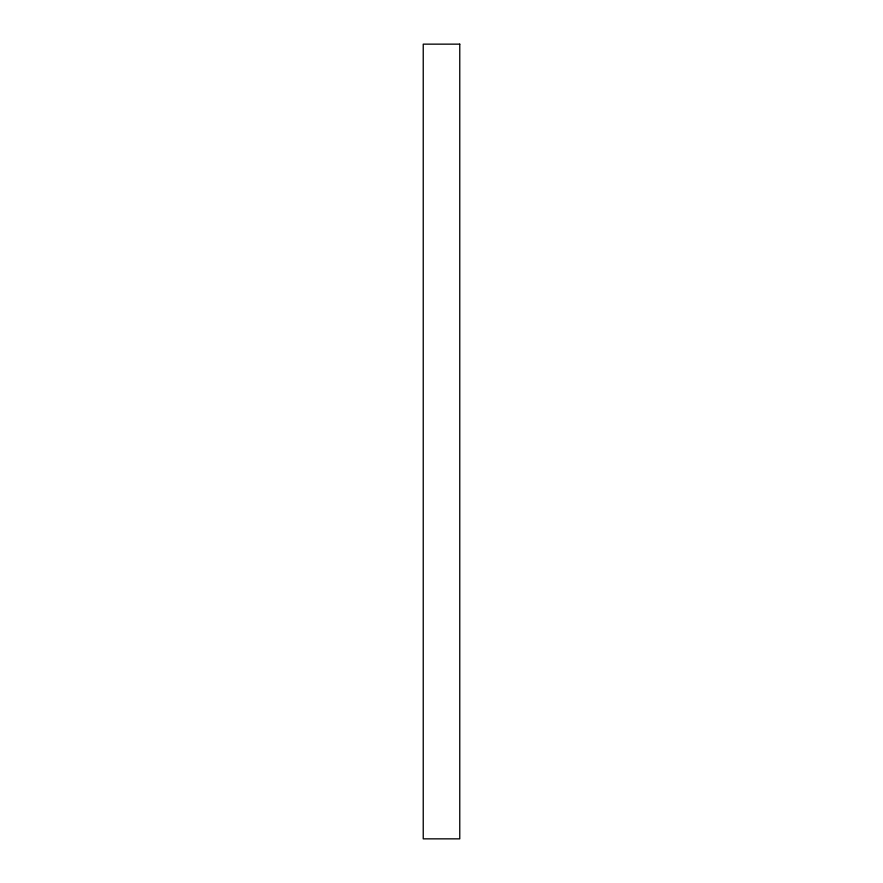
<?xml version="1.0" encoding="UTF-8"?>
<svg xmlns="http://www.w3.org/2000/svg" width="883" height="883" viewBox="0 0 883 883"><rect width="100%" height="100%" fill="white"/><g stroke="black" fill="none" stroke-linecap="round" stroke-linejoin="round"><path stroke-width="1.32" d="M459.767 44.15L423.233 44.15L423.233 838.85L459.767 838.85L459.767 44.15"/></g></svg>
